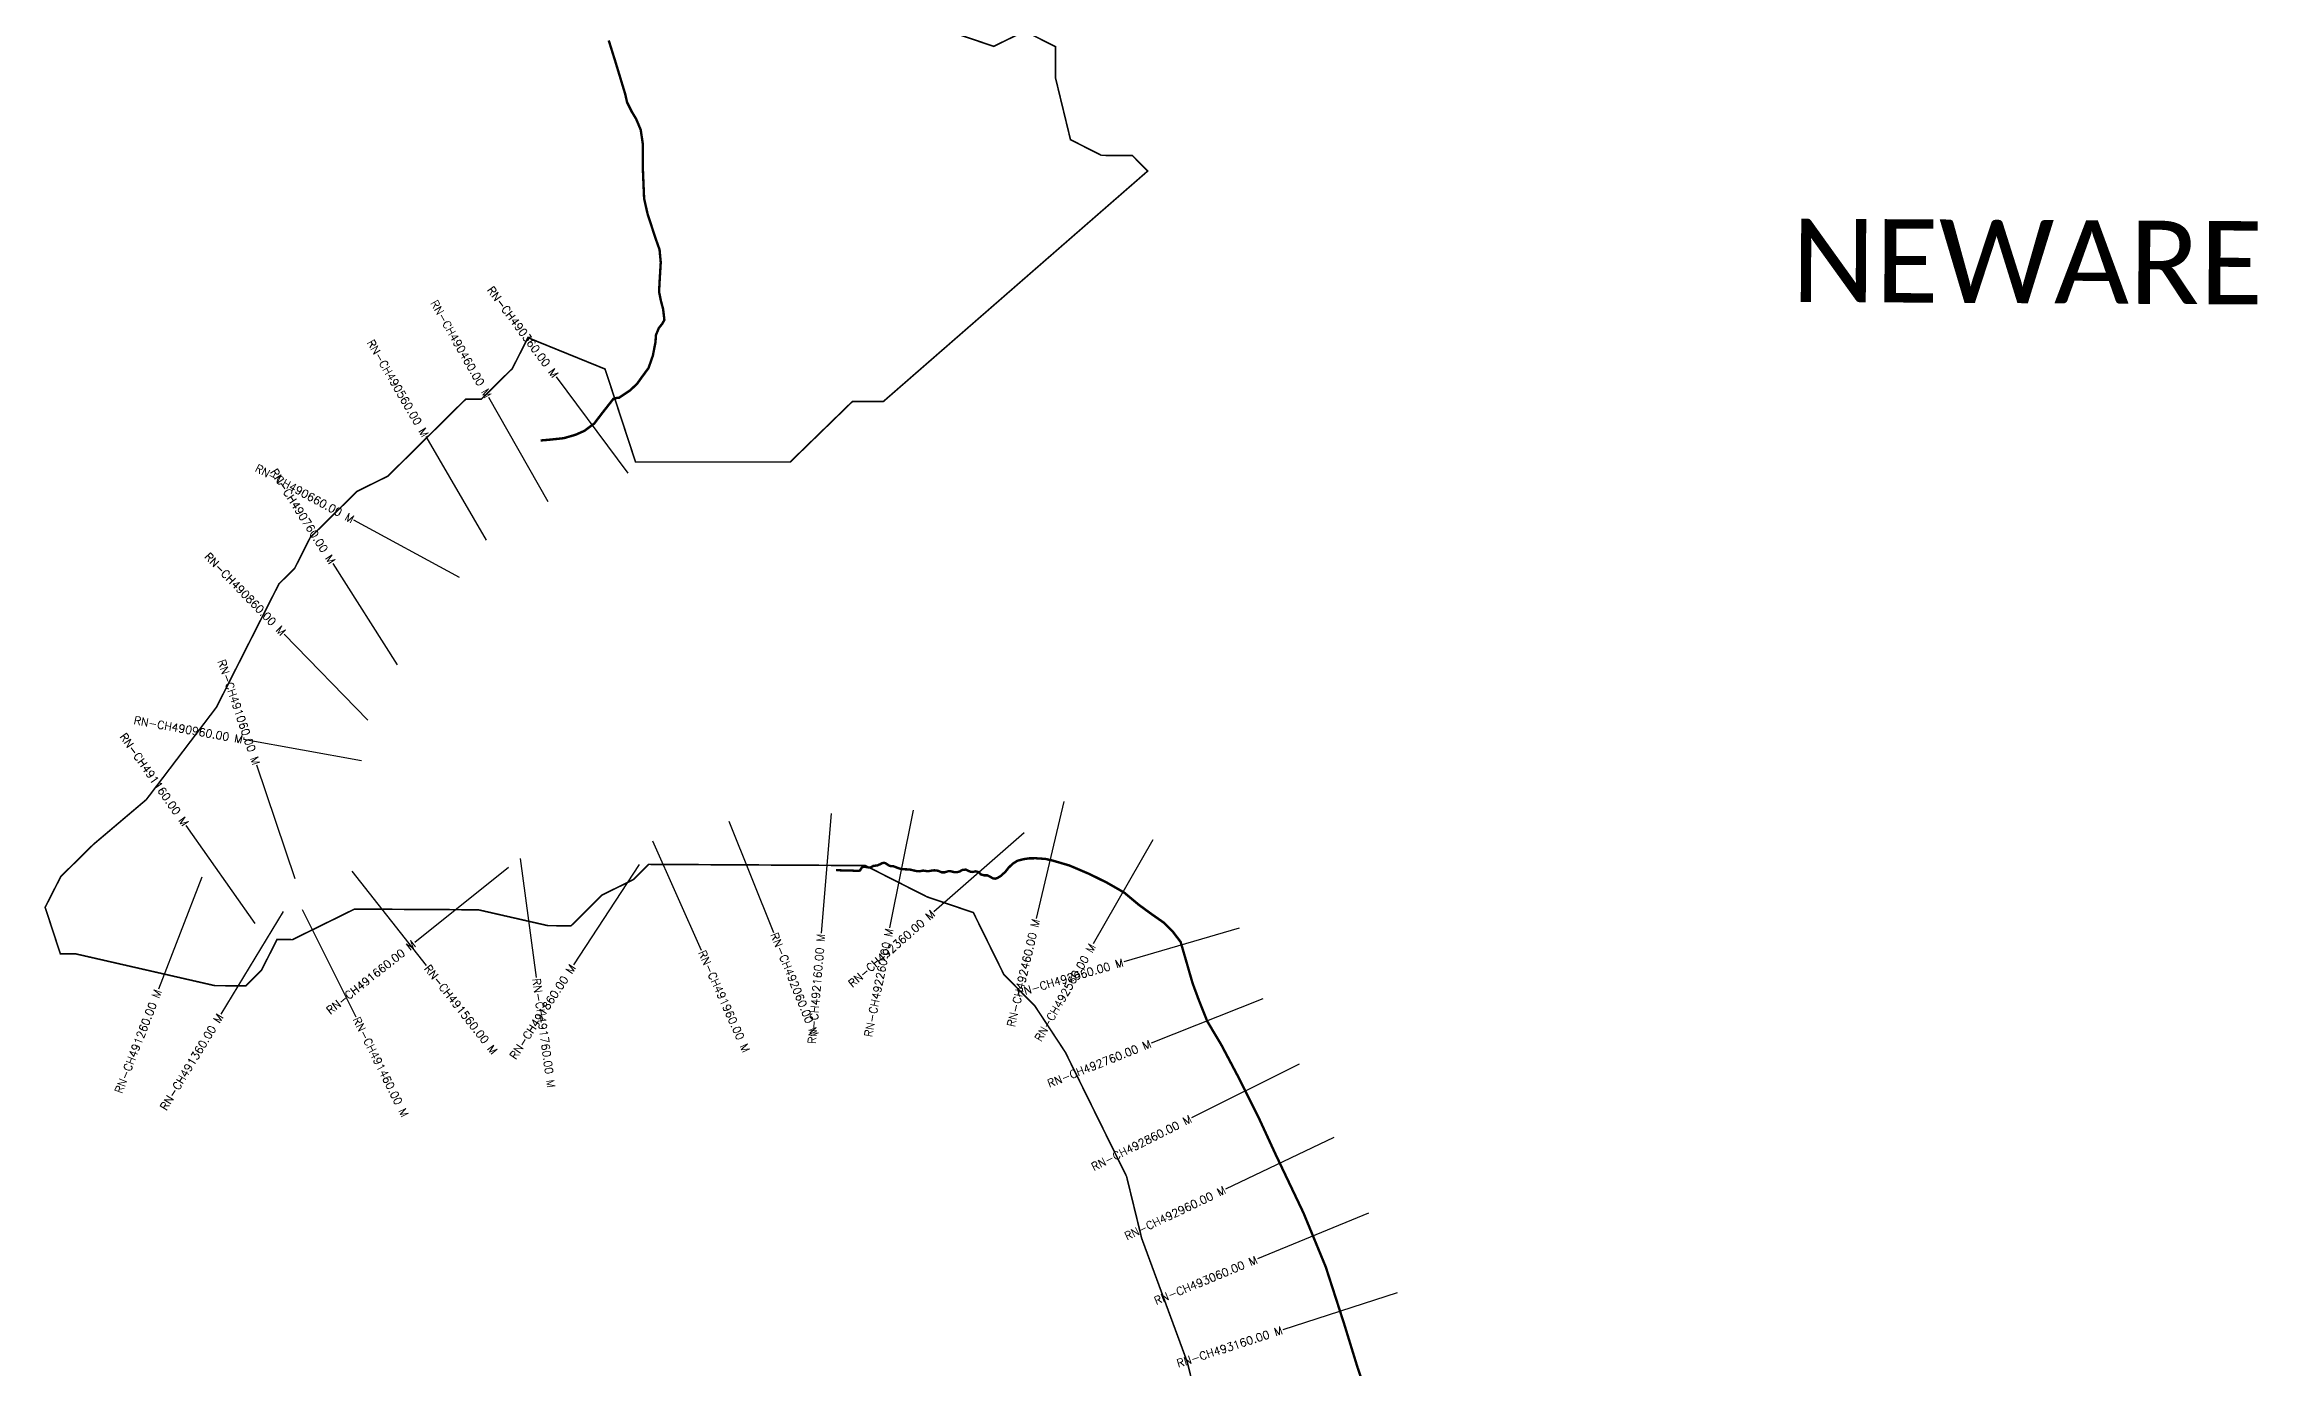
# Model space of a CAD drawing. Header units: metres. Extents: x 315445 to 321462, y 1889434 to 1895606.
# Drawn here: x 315445 to 318212, y 1892298 to 1893952 of the extents above; entities that cross this region are included whole.
import ezdxf
from ezdxf.enums import TextEntityAlignment as Align

# ---------------------------------------------------------------- set-up
doc = ezdxf.new("R2010")
doc.units = ezdxf.units.M
for name, color, linetype in [('CS', 134, 'Continuous'), ('CSMark', 6, 'Continuous'), ('NATURALLY PROTECTED', 3, 'Continuous'), ('VILLAGE NAME', 250, 'Continuous')]:
    doc.layers.add(name, color=color, linetype=linetype)
doc.styles.get("Standard").update_dxf_attribs({"font": 'simplex.shx'})

msp = doc.modelspace()

# ---------------------------------------------------------------- linework, layer by layer
at = {"color": 6, "const_width": 2, "flags": 128}
for points in [[(316766.3, 1893813.3), (316727.7, 1893832.9), (316708.9, 1893910.4), (316709.1, 1893949), (316670.5, 1893968.6), (316631.8, 1893949.5), (316573.9, 1893969.1)], [(316892.7, 1892227.1), (316873.8, 1892304.6), (316816.7, 1892459.6), (316797.8, 1892537), (316721.3, 1892692.2), (316683, 1892750.4), (316644.5, 1892789.3), (316606.3, 1892866.8), (316548.4, 1892886.5), (316471.3, 1892925.6), (316200.6, 1892927.1), (316181.1, 1892907.9), (316142.3, 1892888.8), (316103.5, 1892850.3), (316074.5, 1892850.5), (315987.6, 1892870.3), (315832.9, 1892871.2), (315755.3, 1892833), (315736, 1892833.1), (315716.4, 1892794.5), (315697, 1892775.3), (315658.3, 1892775.5), (315484.5, 1892815.2), (315465.2, 1892815.3), (315446.2, 1892873.4), (315465.8, 1892911.9), (315506.5, 1892952), (315572.6, 1893008), (315660.3, 1893123.5), (315699.4, 1893200.7), (315738.5, 1893277.8), (315758, 1893297), (315777.5, 1893335.6), (315835.9, 1893393.2), (315874.6, 1893412.4), (315971.8, 1893508.5), (315991.2, 1893508.4), (316030.1, 1893546.8), (316049.6, 1893585.4), (316146, 1893546.2), (316184.1, 1893430), (316377.4, 1893430), (316455.2, 1893505.7), (316493.9, 1893505.7), (316824.2, 1893793.7), (316805, 1893813.1), (316766.3, 1893813.3)]]:
    msp.add_lwpolyline(points, dxfattribs=at)
at = {"layer": 'CS'}
for p, q in [((316174.8, 1893416.1), (316085.1, 1893536.3)), ((316074.9, 1893380.3), (316000.6, 1893510.5)), ((315997.9, 1893332.1), (315922.3, 1893461.7)), ((315963.9, 1893285.8), (315832, 1893357.3)), ((315886.7, 1893176.5), (315806.1, 1893303)), ((315849.6, 1893107.3), (315745, 1893214.8)), ((315841.7, 1893056.5), (315694.1, 1893083)), ((315758.7, 1892908.8), (315710.8, 1893050.9)), ((316428.7, 1892990.8), (316416.1, 1892841.3)), ((316530.9, 1892995), (316501.7, 1892847.8)), ((316719.3, 1893005.6), (316685, 1892859.6)), ((315708.7, 1892853), (315622.6, 1892975.8)), ((316300.6, 1892981.2), (316356.6, 1892842.1)), ((316669.9, 1892966.4), (316556.9, 1892867.8)), ((316039.7, 1892934.3), (316060, 1892785.7)), ((316205.1, 1892956.7), (316266.3, 1892819.7)), ((316830.8, 1892957.6), (316756, 1892827.6)), ((315642.2, 1892911), (315587.8, 1892771.1)), ((315829.6, 1892918.6), (315922.4, 1892800.7)), ((316025.3, 1892923.2), (315908.1, 1892829.6)), ((316188.6, 1892926.8), (316106.4, 1892801.4)), ((315743.6, 1892868.1), (315665.7, 1892739.9)), ((315767.3, 1892870.7), (315834.3, 1892736.5)), ((316938.5, 1892847.2), (316794.5, 1892805.2)), ((316968.1, 1892759.2), (316828.7, 1892703.8)), ((317013.3, 1892677.3), (316879.1, 1892610.3)), ((317057, 1892585.8), (316921.6, 1892521.3)), ((317100.1, 1892491.2), (316961.5, 1892434)), ((317136, 1892391.6), (316993.2, 1892345.5))]:
    msp.add_line(p, q, dxfattribs=at)
at = {"layer": 'NATURALLY PROTECTED', "const_width": 3, "flags": 128}
for points in [[(316150.6, 1893956.9), (316158.7, 1893931), (316164.3, 1893912.6), (316169.2, 1893896.4), (316171.1, 1893890.2), (316173.5, 1893879.6), (316179.5, 1893867.6), (316184.8, 1893858.9), (316190.6, 1893845.1), (316193.3, 1893826.7), (316193.3, 1893794.8), (316194.8, 1893759.3), (316199.1, 1893740.2), (316209, 1893709.8), (316214.1, 1893695.4), (316215.6, 1893679.4), (316214.1, 1893654.6), (316213.5, 1893642.6), (316215.9, 1893631.1), (316218.6, 1893620.9), (316220.1, 1893607.6), (316217.7, 1893603.1), (316213.2, 1893597.4), (316209.6, 1893588.7), (316209, 1893579.6), (316205.7, 1893562.8), (316200.3, 1893547.4), (316193.2, 1893537.8), (316186.2, 1893528), (316177.4, 1893519.6), (316163.5, 1893510.3), (316160.3, 1893510), (316156.4, 1893509), (316153.6, 1893505.4), (316141.3, 1893489.7), (316132.5, 1893478.1), (316120.1, 1893468.9), (316109, 1893464), (316094.5, 1893459.8), (316077.9, 1893458), (316065.4, 1893456.9)], [(316434.7, 1892919.8), (316435.3, 1892919.9), (316443.1, 1892919.5), (316452.1, 1892919.5), (316459.1, 1892919), (316463.4, 1892919), (316464.7, 1892919.5), (316465.7, 1892921.4), (316467.1, 1892923.2), (316469.3, 1892924.2), (316472.6, 1892923.7), (316476.4, 1892923.1), (316478.5, 1892923.5), (316481.2, 1892925.1), (316485, 1892925.6), (316486.7, 1892925.9), (316489.9, 1892927.3), (316491.9, 1892928.4), (316493.3, 1892928.8), (316494.6, 1892929), (316496.1, 1892928.7), (316498.3, 1892927.3), (316500.4, 1892925.9), (316502.5, 1892925), (316506.5, 1892924.7), (316509.6, 1892923.5), (316513.8, 1892921.9), (316518.2, 1892921), (316521.5, 1892920.9), (316524.6, 1892920.8), (316527.5, 1892920.5), (316532.5, 1892919.3), (316535.7, 1892918.6), (316539.1, 1892918.4), (316540.8, 1892918.8), (316543.3, 1892919.3), (316545.8, 1892919), (316548.2, 1892918.6), (316550.1, 1892918.5), (316553.5, 1892919.2), (316557.6, 1892919.7), (316562.2, 1892919.1), (316566.8, 1892917.1), (316570.2, 1892917.1), (316572.3, 1892917.7), (316574.8, 1892918.5), (316577.8, 1892918.5), (316582.3, 1892917.4), (316585.8, 1892917.2), (316589.4, 1892918.3), (316592.5, 1892920.1), (316597, 1892920.6), (316599.1, 1892919.5), (316602.3, 1892918), (316605.6, 1892917.6), (316609.3, 1892918.4), (316613.3, 1892917.2), (316615.5, 1892914.6), (316619.6, 1892913.4), (316623.7, 1892913.4), (316627, 1892911.8), (316631, 1892909.5), (316633.6, 1892909.2), (316636.4, 1892910.1), (316640.4, 1892912.5), (316643, 1892914.9), (316646, 1892917.4), (316650.4, 1892923), (316655.6, 1892928), (316661.4, 1892931.6), (316669.1, 1892933.6), (316676, 1892934.6), (316684.5, 1892934.7), (316696.4, 1892933.9), (316705.5, 1892931.8), (316726.3, 1892925.7), (316751.9, 1892914.8), (316773.8, 1892903.9), (316794.7, 1892891.9), (316812.9, 1892876.7), (316827.1, 1892866.3), (316844.8, 1892853.9), (316855.4, 1892843.3), (316865.4, 1892830), (316871.3, 1892809.7), (316880.3, 1892778.5), (316887.7, 1892758.5), (316898.6, 1892731), (316916, 1892701.9), (316938.1, 1892660.1), (316964, 1892608.1), (316984.1, 1892564.5), (317019, 1892491.2), (317046.7, 1892424), (317069.6, 1892353.1), (317086.6, 1892297.9), (317120, 1892199)]]:
    msp.add_lwpolyline(points, dxfattribs=at)

# ---------------------------------------------------------------- texts
at = {"layer": 'CSMark'}
for s, rotation, p in [('RN-CH490460.00 M', 299.7265, (316000.1, 1893511.4)), ('RN-CH490360.00 M', 306.7214, (316084.5, 1893537.1)), ('RN-CH490560.00 M', 300.2403, (315921.8, 1893462.6)), ('RN-CH490660.00 M', 331.5618, (315831.2, 1893357.7)), ('RN-CH490760.00 M', 302.5009, (315805.5, 1893303.9)), ('RN-CH490860.00 M', 314.2352, (315744.3, 1893215.5)), ('RN-CH491060.00 M', 288.6451, (315710.4, 1893051.8)), ('RN-CH490960.00 M', 349.8333, (315693.1, 1893083.1)), ('RN-CH491160.00 M', 305.0312, (315622.1, 1892976.6)), ('RN-CH492360.00 M', 41.1041, (316556.1, 1892867.1)), ('RN-CH492460.00 M', 76.7588, (316684.7, 1892858.6)), ('RN-CH491660.00 M', 38.6149, (315907.3, 1892829)), ('RN-CH492160.00 M', 85.1721, (316416, 1892840.3)), ('RN-CH492260.00 M', 78.7788, (316501.5, 1892846.8)), ('RN-CH492560.00 M', 60.0642, (316755.5, 1892826.8)), ('RN-CH491860.00 M', 56.7546, (316105.9, 1892800.5)), ('RN-CH492660.00 M', 16.2594, (316793.5, 1892804.9)), ('RN-CH491260.00 M', 68.759, (315587.5, 1892770.2)), ('RN-CH491360.00 M', 58.7132, (315665.2, 1892739.1)), ('RN-CH492760.00 M', 21.6701, (316827.7, 1892703.5)), ('RN-CH492860.00 M', 26.5435, (316878.2, 1892609.8)), ('RN-CH492960.00 M', 25.4625, (316920.7, 1892520.9)), ('RN-CH493060.00 M', 22.4137, (316960.5, 1892433.6)), ('RN-CH493160.00 M', 17.8989, (316992.3, 1892345.2))]:
    msp.add_text(s, height=10, rotation=rotation, dxfattribs=at).set_placement(p, align=Align.MIDDLE_RIGHT)
for s, rotation, p in [('RN-CH492060.00 M', 291.9526, (316357, 1892841.2)), ('RN-CH491560.00 M', 308.2145, (315923.1, 1892799.9)), ('RN-CH491960.00 M', 294.0618, (316266.7, 1892818.8)), ('RN-CH491760.00 M', 277.7581, (316060.1, 1892784.7)), ('RN-CH491460.00 M', 296.5496, (315834.8, 1892735.6))]:
    msp.add_text(s, height=10, rotation=rotation, dxfattribs=at).set_placement(p, align=Align.MIDDLE_LEFT)
at = {"layer": 'VILLAGE NAME', "insert": (317629.3, 1893734.2), "char_height": 104.042, "attachment_point": 1, "rotation": 359.6762}
msp.add_mtext_dynamic_manual_height_columns('{\\fCalibri|b0|i0|c0|p34;NEWARE}', width=815.559, gutter_width=520.2, heights=[0], dxfattribs=at)

doc.saveas('drawing.dxf')
